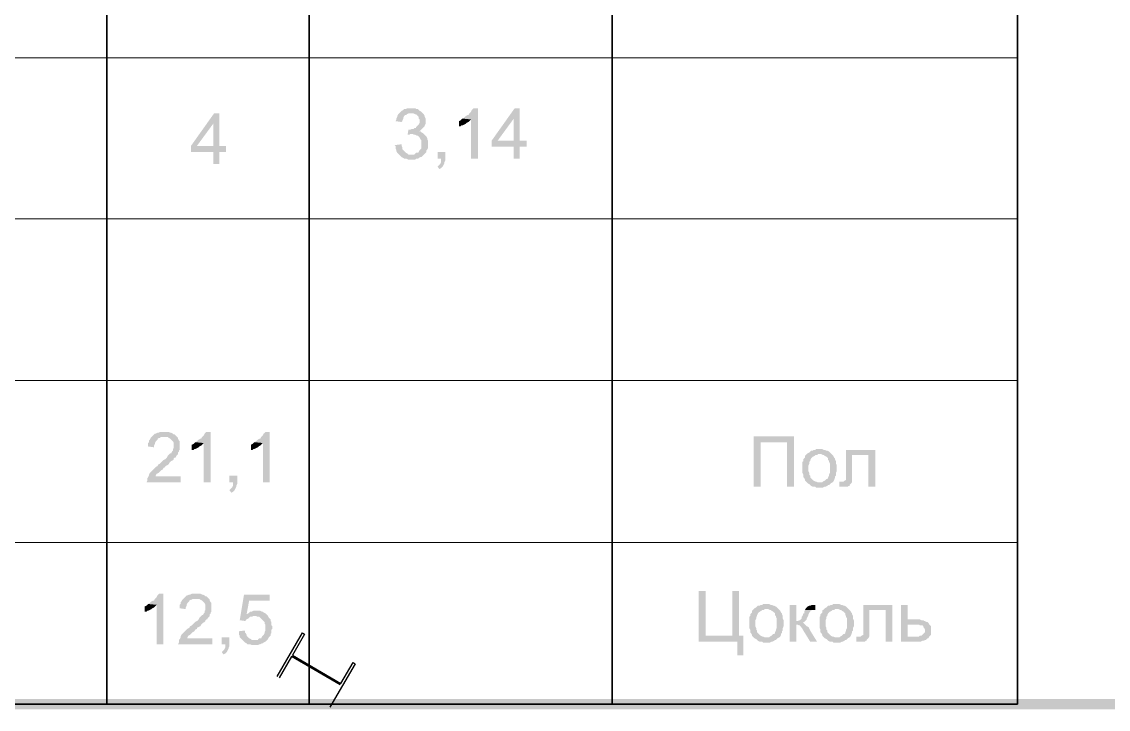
# Model space of a CAD drawing. Header units: millimetres. Extents: x -383313 to -161684, y -117025 to 99224.
# Drawn here: x -358384 to -353014, y -36104 to -32704 of the extents above; entities that cross this region are included whole.
import ezdxf

# ---------------------------------------------------------------- set-up
doc = ezdxf.new("R2010")
doc.units = ezdxf.units.MM
doc.header["$MEASUREMENT"] = 0
for name, color, linetype in [('001__КОНСТРУКТИВ__Колонны', 14, 'Continuous'), ('PDF_Geometry', 7, 'Continuous'), ('PDF_Solid Fills', 7, 'Continuous')]:
    doc.layers.add(name, color=color, linetype=linetype)

# ---------------------------------------------------------------- blocks, each defined once
blk = doc.blocks.new('A$Cf5759c35')
at = {"layer": 'PDF_Solid Fills'}
for points in [[(2002.2, -14867.5), (1981, -14867.5), (1976.8, -14871.7), (1968.3, -14871.7), (1964.1, -14875.9), (1955.6, -14880.2), (1951.4, -14884.4), (1951.4, -14884.4), (1947.2, -14888.6), (2002.2, -14892.9), (2006.4, -14892.9), (2014.9, -14892.9), (2023.4, -14897.1), (2027.6, -14897.1), (2031.8, -14901.3), (2036.1, -14905.6), (2040.3, -14909.8), (2040.3, -14918.3), (2044.5, -14922.5), (2044.5, -14931), (2044.5, -14935.2), (2044.5, -14939.4), (2040.3, -14947.9), (2036.1, -14952.1), (2031.8, -14956.4), (2027.6, -14960.6), (2027.6, -14964.8), (2019.1, -14964.8), (2014.9, -14969.1), (2006.4, -14969.1), (1998, -14973.3), (1993.7, -14973.3), (2053, -14973.3), (2057.2, -14969.1), (2061.5, -14964.8), (2065.7, -14960.6), (2069.9, -14956.4), (2069.9, -14952.1), (2074.2, -14943.7), (2074.2, -14939.4), (2074.2, -14931), (2074.2, -14926.7), (2074.2, -14918.3), (2069.9, -14909.8), (2069.9, -14905.6), (2065.7, -14897.1), (2065.7, -14897.1), (2061.5, -14892.9), (2057.2, -14888.6), (2053, -14884.4), (2044.5, -14880.2), (2040.3, -14875.9), (2036.1, -14871.7), (2027.6, -14871.7), (2023.4, -14867.5), (2014.9, -14867.5), (2010.7, -14867.5)], [(2332.4, -14867.5), (2311.2, -14867.5), (2307, -14871.7), (2302.8, -14875.9), (2298.5, -14884.4), (2294.3, -14888.6), (2290.1, -14892.9), (2285.8, -14901.3), (2281.6, -14901.3), (2273.1, -14905.6), (2268.9, -14909.8), (2264.7, -14914), (2256.2, -14918.3), (2298.5, -14922.5), (2298.5, -15117.2), (2332.4, -15117.2)], [(2539.8, -14867.5), (2514.4, -14867.5), (2400.1, -15028.3), (2400.1, -15058), (2510.2, -15058), (2510.2, -15117.2), (2539.8, -15117.2), (2539.8, -15058), (2573.7, -15058), (2573.7, -15028.3), (2539.8, -15028.3), (2429.8, -15028.3), (2510.2, -14918.3)], [(2539.8, -14867.5), (2510.2, -14918.3), (2510.2, -15028.3), (2429.8, -15028.3), (2539.8, -15028.3)], [(1054.1, -14892.9), (1028.7, -14892.9), (914.4, -15053.7), (914.4, -15083.4), (1024.5, -15083.4), (1024.5, -15142.6), (1054.1, -15142.6), (1054.1, -15083.4), (1088, -15083.4), (1088, -15053.7), (1054.1, -15053.7), (944, -15053.7), (1024.5, -14943.7)], [(1054.1, -14892.9), (1024.5, -14943.7), (1024.5, -15053.7), (944, -15053.7), (1054.1, -15053.7)], [(1947.2, -14888.6), (1942.9, -14892.9), (1938.7, -14897.1), (1934.5, -14905.6), (1934.5, -14909.8), (1930.2, -14918.3), (1930.2, -14922.5), (1926, -14931), (1955.6, -14935.2), (1959.9, -14931), (1959.9, -14926.7), (1964.1, -14918.3), (1964.1, -14914), (1968.3, -14905.6), (1972.6, -14901.3), (1976.8, -14901.3), (1981, -14897.1), (1989.5, -14892.9), (1993.7, -14892.9), (2002.2, -14892.9)], [(2256.2, -14918.3), (2252, -14922.5), (2247.7, -14926.7), (2239.3, -14931), (2239.3, -14960.6), (2239.3, -14956.4), (2247.7, -14956.4), (2252, -14952.1), (2256.2, -14952.1), (2264.7, -14947.9), (2273.1, -14943.7), (2273.1, -14943.7), (2277.4, -14939.4), (2285.8, -14935.2), (2290.1, -14931), (2294.3, -14926.7), (2298.5, -14922.5)], [(1989.5, -14973.3), (1985.3, -14998.7), (1985.3, -14998.7), (1993.7, -14998.7), (1998, -14994.5), (2006.4, -14994.5), (2065.7, -14994.5), (2061.5, -14990.2), (2053, -14986), (2048.8, -14981.8), (2040.3, -14981.8), (2048.8, -14977.5), (2053, -14973.3), (1993.7, -14973.3)], [(2065.7, -14994.5), (2006.4, -14994.5), (2010.7, -14994.5), (2019.1, -14998.7), (2023.4, -14998.7), (2031.8, -15002.9), (2036.1, -15002.9), (2040.3, -15007.2), (2044.5, -15011.4), (2048.8, -15019.9), (2053, -15024.1), (2053, -15028.3), (2053, -15036.8), (2053, -15045.3), (2053, -15045.3), (2053, -15049.5), (2053, -15058), (2053, -15066.4), (2048.8, -15070.7), (2044.5, -15074.9), (2040.3, -15083.4), (2036.1, -15087.6), (2027.6, -15087.6), (2023.4, -15091.8), (2019.1, -15096.1), (2010.7, -15096.1), (2002.2, -15096.1), (1942.9, -15096.1), (1947.2, -15100.3), (1951.4, -15104.5), (1955.6, -15108.8), (1964.1, -15113), (1968.3, -15117.2), (1976.8, -15117.2), (1981, -15117.2), (1989.5, -15121.5), (1993.7, -15121.5), (2002.2, -15121.5), (2006.4, -15121.5), (2014.9, -15121.5), (2023.4, -15121.5), (2027.6, -15117.2), (2036.1, -15117.2), (2040.3, -15113), (2048.8, -15108.8), (2053, -15108.8), (2057.2, -15104.5), (2061.5, -15100.3), (2065.7, -15096.1), (2069.9, -15091.8), (2074.2, -15087.6), (2078.4, -15083.4), (2078.4, -15074.9), (2082.6, -15070.7), (2086.9, -15062.2), (2086.9, -15058), (2086.9, -15049.5), (2086.9, -15045.3), (2086.9, -15041), (2086.9, -15032.6), (2086.9, -15028.3), (2082.6, -15019.9), (2082.6, -15015.6), (2078.4, -15007.2), (2074.2, -15002.9), (2074.2, -15002.9), (2069.9, -14998.7)], [(1955.6, -15045.3), (1921.8, -15049.5), (1926, -15053.7), (1926, -15066.4), (1930.2, -15074.9), (1930.2, -15079.1), (1934.5, -15087.6), (1938.7, -15091.8), (1942.9, -15096.1), (2002.2, -15096.1), (1998, -15096.1), (1989.5, -15096.1), (1985.3, -15091.8), (1976.8, -15087.6), (1972.6, -15083.4), (1972.6, -15083.4), (1968.3, -15079.1), (1964.1, -15074.9), (1959.9, -15070.7), (1959.9, -15062.2), (1955.6, -15053.7)], [(2171.5, -15083.4), (2133.4, -15083.4), (2133.4, -15117.2), (2150.4, -15117.2), (2150.4, -15121.5), (2150.4, -15129.9), (2150.4, -15134.2), (2146.1, -15142.6), (2141.9, -15146.9), (2137.7, -15151.1), (2133.4, -15155.3), (2141.9, -15168), (2141.9, -15168), (2150.4, -15163.8), (2154.6, -15159.6), (2158.8, -15155.3), (2163.1, -15146.9), (2163.1, -15146.9), (2167.3, -15138.4), (2167.3, -15134.2), (2171.5, -15125.7), (2171.5, -15117.2)], [(783.2, -16467.7), (762, -16467.7), (753.5, -16471.9), (749.3, -16471.9), (740.8, -16476.1), (736.6, -16476.1), (732.4, -16480.4), (728.1, -16484.6), (723.9, -16488.8), (719.7, -16493.1), (715.4, -16497.3), (711.2, -16505.8), (707, -16510), (707, -16518.5), (702.7, -16522.7), (702.7, -16531.2), (702.7, -16539.6), (732.4, -16543.9), (732.4, -16535.4), (736.6, -16526.9), (736.6, -16522.7), (740.8, -16514.2), (745.1, -16510), (749.3, -16505.8), (749.3, -16501.5), (757.8, -16497.3), (762, -16497.3), (766.2, -16493.1), (774.7, -16493.1), (783.2, -16493.1), (846.7, -16493.1), (838.2, -16484.6), (838.2, -16484.6), (834, -16480.4), (829.7, -16480.4), (825.5, -16476.1), (817, -16471.9), (812.8, -16471.9), (804.3, -16467.7), (800.1, -16467.7), (791.6, -16467.7)], [(1011.8, -16467.7), (990.6, -16467.7), (986.4, -16471.9), (982.1, -16476.1), (977.9, -16484.6), (973.7, -16488.8), (969.4, -16493.1), (965.2, -16501.5), (961, -16501.5), (952.5, -16505.8), (948.3, -16510), (944, -16514.2), (935.6, -16518.5), (977.9, -16522.7), (977.9, -16717.4), (1011.8, -16717.4)], [(1303.9, -16467.7), (1282.7, -16467.7), (1278.5, -16471.9), (1274.2, -16476.1), (1270, -16484.6), (1265.8, -16488.8), (1261.5, -16493.1), (1257.3, -16501.5), (1253.1, -16501.5), (1244.6, -16505.8), (1240.4, -16510), (1236.1, -16514.2), (1227.7, -16518.5), (1270, -16522.7), (1270, -16717.4), (1303.9, -16717.4)], [(846.7, -16493.1), (783.2, -16493.1), (800.1, -16493.1), (804.3, -16497.3), (812.8, -16501.5), (817, -16505.8), (817, -16505.8), (821.3, -16510), (825.5, -16514.2), (829.7, -16522.7), (829.7, -16526.9), (829.7, -16535.4), (829.7, -16539.6), (829.7, -16548.1), (825.5, -16552.3), (825.5, -16560.8), (821.3, -16565), (817, -16573.5), (812.8, -16573.5), (808.6, -16577.7), (804.3, -16582), (800.1, -16586.2), (795.9, -16594.7), (791.6, -16598.9), (787.4, -16603.1), (778.9, -16607.4), (774.7, -16611.6), (766.2, -16620.1), (762, -16624.3), (753.5, -16628.5), (749.3, -16637), (740.8, -16641.2), (736.6, -16645.5), (732.4, -16649.7), (728.1, -16653.9), (723.9, -16658.2), (719.7, -16662.4), (715.4, -16666.6), (711.2, -16670.9), (707, -16679.3), (707, -16683.6), (702.7, -16692), (698.5, -16696.3), (698.5, -16696.3), (698.5, -16704.7), (698.5, -16709), (694.3, -16717.4), (863.6, -16717.4), (863.6, -16687.8), (740.8, -16687.8), (740.8, -16687.8), (740.8, -16683.6), (745.1, -16675.1), (753.5, -16670.9), (753.5, -16670.9), (757.8, -16666.6), (762, -16662.4), (766.2, -16658.2), (774.7, -16653.9), (778.9, -16645.5), (787.4, -16641.2), (787.4, -16637), (795.9, -16632.8), (804.3, -16628.5), (808.6, -16620.1), (812.8, -16615.8), (817, -16611.6), (825.5, -16607.4), (829.7, -16603.1), (829.7, -16598.9), (834, -16594.7), (838.2, -16594.7), (842.4, -16586.2), (846.7, -16582), (850.9, -16577.7), (850.9, -16569.3), (855.1, -16565), (855.1, -16560.8), (859.4, -16556.6), (859.4, -16548.1), (859.4, -16543.9), (859.4, -16535.4), (859.4, -16535.4), (859.4, -16526.9), (859.4, -16522.7), (859.4, -16514.2), (855.1, -16510), (850.9, -16501.5), (850.9, -16497.3)], [(935.6, -16518.5), (931.3, -16522.7), (927.1, -16526.9), (918.6, -16531.2), (918.6, -16560.8), (918.6, -16556.6), (927.1, -16556.6), (931.3, -16552.3), (935.6, -16552.3), (944, -16548.1), (952.5, -16543.9), (952.5, -16543.9), (956.7, -16539.6), (965.2, -16535.4), (969.4, -16531.2), (973.7, -16526.9), (977.9, -16522.7)], [(1227.7, -16518.5), (1223.4, -16522.7), (1219.2, -16526.9), (1210.7, -16531.2), (1210.7, -16560.8), (1210.7, -16556.6), (1219.2, -16556.6), (1223.4, -16552.3), (1227.7, -16552.3), (1236.1, -16548.1), (1244.6, -16543.9), (1244.6, -16543.9), (1248.8, -16539.6), (1257.3, -16535.4), (1261.5, -16531.2), (1265.8, -16526.9), (1270, -16522.7)], [(3894.5, -16488.8), (3695.5, -16488.8), (3695.5, -16738.6), (3729.4, -16738.6), (3729.4, -16518.5), (3860.6, -16518.5)], [(3958, -16577.7), (3953.8, -16582), (3949.5, -16586.2), (3949.5, -16594.7), (3945.3, -16598.9), (3941.1, -16603.1), (3941.1, -16611.6), (3936.8, -16615.8), (3936.8, -16624.3), (3936.8, -16632.8), (3936.8, -16641.2), (3936.8, -16649.7), (3936.8, -16649.7), (3936.8, -16658.2), (3936.8, -16666.6), (3936.8, -16670.9), (3941.1, -16679.3), (3941.1, -16687.8), (3941.1, -16692), (3945.3, -16696.3), (3949.5, -16704.7), (3949.5, -16709), (3953.8, -16713.2), (3958, -16717.4), (4021.5, -16717.4), (4017.3, -16717.4), (4013, -16717.4), (4004.6, -16713.2), (4000.3, -16713.2), (3991.9, -16709), (3987.6, -16704.7), (3983.4, -16700.5), (3983.4, -16700.5), (3979.2, -16696.3), (3974.9, -16692), (3974.9, -16683.6), (3970.7, -16679.3), (3970.7, -16670.9), (3966.5, -16662.4), (3966.5, -16658.2), (3966.5, -16649.7), (3966.5, -16645.5), (3966.5, -16637), (3966.5, -16632.8), (3970.7, -16624.3), (3970.7, -16615.8), (3974.9, -16611.6), (3974.9, -16607.4), (3979.2, -16598.9), (3983.4, -16594.7), (3983.4, -16594.7), (3987.6, -16590.4), (3996.1, -16586.2), (4000.3, -16582), (4008.8, -16582), (4013, -16577.7), (4021.5, -16577.7)], [(4021.5, -16552.3), (4021.5, -16552.3), (4004.6, -16552.3), (4000.3, -16556.6), (3991.9, -16556.6), (3987.6, -16560.8), (3979.2, -16560.8), (3974.9, -16565), (3970.7, -16569.3), (3962.2, -16573.5), (3962.2, -16573.5), (3958, -16577.7), (4021.5, -16577.7), (4021.5, -16577.7), (4030, -16577.7), (4038.4, -16582), (4042.7, -16582), (4046.9, -16586.2), (4055.4, -16590.4), (4059.6, -16594.7), (4063.8, -16598.9), (4063.8, -16607.4), (4068.1, -16611.6), (4068.1, -16615.8), (4072.3, -16624.3), (4072.3, -16632.8), (4072.3, -16637), (4072.3, -16645.5), (4072.3, -16649.7), (4072.3, -16658.2), (4072.3, -16666.6), (4072.3, -16670.9), (4068.1, -16679.3), (4068.1, -16683.6), (4063.8, -16692), (4063.8, -16696.3), (4059.6, -16700.5), (4055.4, -16700.5), (4051.1, -16704.7), (4046.9, -16709), (4038.4, -16713.2), (4034.2, -16717.4), (4025.7, -16717.4), (4021.5, -16717.4), (3958, -16717.4), (3962.2, -16721.7), (3970.7, -16725.9), (3974.9, -16730.1), (3979.2, -16734.4), (3987.6, -16738.6), (3991.9, -16738.6), (4000.3, -16738.6), (4004.6, -16742.8), (4013, -16742.8), (4021.5, -16742.8), (4025.7, -16742.8), (4030, -16742.8), (4038.4, -16742.8), (4046.9, -16738.6), (4051.1, -16738.6), (4059.6, -16734.4), (4063.8, -16730.1), (4068.1, -16730.1), (4072.3, -16725.9), (4076.5, -16721.7), (4085, -16717.4), (4089.2, -16713.2), (4093.5, -16704.7), (4093.5, -16700.5), (4093.5, -16700.5), (4097.7, -16696.3), (4097.7, -16687.8), (4101.9, -16683.6), (4101.9, -16675.1), (4101.9, -16670.9), (4106.2, -16662.4), (4106.2, -16653.9), (4106.2, -16645.5), (4106.2, -16641.2), (4106.2, -16632.8), (4101.9, -16624.3), (4101.9, -16615.8), (4101.9, -16611.6), (4097.7, -16603.1), (4097.7, -16598.9), (4093.5, -16594.7), (4089.2, -16586.2), (4085, -16582), (4080.8, -16577.7), (4076.5, -16573.5), (4072.3, -16569.3), (4068.1, -16565), (4059.6, -16560.8), (4055.4, -16560.8), (4046.9, -16556.6), (4042.7, -16556.6), (4034.2, -16552.3), (4030, -16552.3)], [(4296.7, -16556.6), (4152.7, -16556.6), (4152.7, -16704.7), (4152.7, -16704.7), (4144.3, -16709), (4144.3, -16709), (4140, -16713.2), (4131.6, -16713.2), (4118.9, -16713.2), (4118.9, -16738.6), (4123.1, -16738.6), (4131.6, -16738.6), (4135.8, -16738.6), (4144.3, -16738.6), (4144.3, -16738.6), (4152.7, -16738.6), (4161.2, -16738.6), (4165.4, -16734.4), (4169.7, -16734.4), (4169.7, -16730.1), (4173.9, -16725.9), (4178.1, -16721.7), (4182.4, -16713.2), (4182.4, -16709), (4182.4, -16704.7), (4182.4, -16700.5), (4182.4, -16692), (4182.4, -16683.6), (4182.4, -16675.1), (4182.4, -16582), (4262.8, -16582)], [(1143, -16683.6), (1104.9, -16683.6), (1104.9, -16717.4), (1121.8, -16717.4), (1121.8, -16721.7), (1121.8, -16730.1), (1121.8, -16734.4), (1117.6, -16742.8), (1113.4, -16747.1), (1109.1, -16751.3), (1104.9, -16755.5), (1113.4, -16768.2), (1113.4, -16768.2), (1121.8, -16764), (1126.1, -16759.8), (1130.3, -16755.5), (1134.5, -16747.1), (1134.5, -16747.1), (1138.8, -16738.6), (1138.8, -16734.4), (1143, -16725.9), (1143, -16717.4)], [(778.9, -17267.8), (757.8, -17267.8), (753.5, -17272), (749.3, -17276.2), (745.1, -17284.7), (740.8, -17288.9), (736.6, -17293.2), (732.4, -17301.6), (728.1, -17301.6), (719.7, -17305.9), (715.4, -17310.1), (711.2, -17314.3), (702.7, -17318.6), (745.1, -17322.8), (745.1, -17517.5), (778.9, -17517.5)], [(939.8, -17267.8), (918.6, -17267.8), (910.2, -17272), (905.9, -17272), (897.5, -17276.2), (893.2, -17276.2), (889, -17280.5), (884.8, -17284.7), (880.5, -17288.9), (876.3, -17293.2), (872.1, -17297.4), (867.8, -17305.9), (863.6, -17310.1), (863.6, -17318.6), (859.4, -17322.8), (859.4, -17331.3), (859.4, -17339.7), (889, -17344), (889, -17335.5), (893.2, -17327), (893.2, -17322.8), (897.5, -17314.3), (901.7, -17310.1), (905.9, -17305.9), (905.9, -17301.6), (914.4, -17297.4), (918.6, -17297.4), (922.9, -17293.2), (931.3, -17293.2), (939.8, -17293.2), (1003.3, -17293.2), (994.8, -17284.7), (994.8, -17284.7), (990.6, -17280.5), (986.4, -17280.5), (982.1, -17276.2), (973.7, -17272), (969.4, -17272), (961, -17267.8), (956.7, -17267.8), (948.3, -17267.8)], [(1303.9, -17272), (1176.9, -17272), (1155.7, -17399), (1185.3, -17403.2), (1185.3, -17399), (1189.6, -17394.8), (1198, -17390.5), (1202.3, -17386.3), (1202.3, -17386.3), (1206.5, -17382.1), (1215, -17382.1), (1223.4, -17377.8), (1227.7, -17377.8), (1291.2, -17373.6), (1291.2, -17373.6), (1286.9, -17369.4), (1189.6, -17369.4), (1202.3, -17301.6), (1303.9, -17301.6)], [(3458.5, -17255.1), (3424.6, -17255.1), (3424.6, -17504.8), (3615.1, -17504.8), (3615.1, -17572.6), (3644.7, -17572.6), (3644.7, -17475.2), (3623.6, -17475.2), (3458.5, -17475.2)], [(3623.6, -17255.1), (3589.7, -17255.1), (3589.7, -17475.2), (3458.5, -17475.2), (3623.6, -17475.2)], [(702.7, -17318.6), (698.5, -17322.8), (694.3, -17327), (685.8, -17331.3), (685.8, -17360.9), (685.8, -17356.7), (694.3, -17356.7), (698.5, -17352.4), (702.7, -17352.4), (711.2, -17348.2), (719.7, -17344), (719.7, -17344), (723.9, -17339.7), (732.4, -17335.5), (736.6, -17331.3), (740.8, -17327), (745.1, -17322.8)], [(1003.3, -17293.2), (939.8, -17293.2), (956.7, -17293.2), (961, -17297.4), (969.4, -17301.6), (973.7, -17305.9), (973.7, -17305.9), (977.9, -17310.1), (982.1, -17314.3), (986.4, -17322.8), (986.4, -17327), (986.4, -17335.5), (986.4, -17339.7), (986.4, -17348.2), (982.1, -17352.4), (982.1, -17360.9), (977.9, -17365.1), (973.7, -17373.6), (969.4, -17373.6), (965.2, -17377.8), (961, -17382.1), (956.7, -17386.3), (952.5, -17394.8), (948.3, -17399), (944, -17403.2), (935.6, -17407.5), (931.3, -17411.7), (922.9, -17420.2), (918.6, -17424.4), (910.2, -17428.6), (905.9, -17437.1), (897.5, -17441.3), (893.2, -17445.6), (889, -17449.8), (884.8, -17454), (880.5, -17458.3), (876.3, -17462.5), (872.1, -17466.7), (867.8, -17471), (863.6, -17479.4), (863.6, -17483.7), (859.4, -17492.1), (855.1, -17496.4), (855.1, -17496.4), (855.1, -17504.8), (855.1, -17509.1), (850.9, -17517.5), (1020.2, -17517.5), (1020.2, -17487.9), (897.5, -17487.9), (897.5, -17487.9), (897.5, -17483.7), (901.7, -17475.2), (910.2, -17471), (910.2, -17471), (914.4, -17466.7), (918.6, -17462.5), (922.9, -17458.3), (931.3, -17454), (935.6, -17445.6), (944, -17441.3), (944, -17437.1), (952.5, -17432.9), (961, -17428.6), (965.2, -17420.2), (969.4, -17415.9), (973.7, -17411.7), (982.1, -17407.5), (986.4, -17403.2), (986.4, -17399), (990.6, -17394.8), (994.8, -17394.8), (999.1, -17386.3), (1003.3, -17382.1), (1007.5, -17377.8), (1007.5, -17369.4), (1011.8, -17365.1), (1011.8, -17360.9), (1016, -17356.7), (1016, -17348.2), (1016, -17344), (1016, -17335.5), (1016, -17335.5), (1016, -17327), (1016, -17322.8), (1016, -17314.3), (1011.8, -17310.1), (1007.5, -17301.6), (1007.5, -17297.4)], [(3695.5, -17344), (3691.3, -17348.2), (3687.1, -17352.4), (3687.1, -17360.9), (3682.8, -17365.1), (3678.6, -17369.4), (3678.6, -17377.8), (3674.4, -17382.1), (3674.4, -17390.5), (3674.4, -17399), (3674.4, -17407.5), (3674.4, -17415.9), (3674.4, -17415.9), (3674.4, -17424.4), (3674.4, -17432.9), (3674.4, -17437.1), (3678.6, -17445.6), (3678.6, -17454), (3678.6, -17458.3), (3682.8, -17462.5), (3687.1, -17471), (3687.1, -17475.2), (3691.3, -17479.4), (3695.5, -17483.7), (3759, -17483.7), (3754.8, -17483.7), (3750.6, -17483.7), (3742.1, -17479.4), (3737.9, -17479.4), (3729.4, -17475.2), (3725.2, -17471), (3720.9, -17466.7), (3720.9, -17466.7), (3716.7, -17462.5), (3712.5, -17458.3), (3712.5, -17449.8), (3708.2, -17445.6), (3708.2, -17437.1), (3704, -17428.6), (3704, -17424.4), (3704, -17415.9), (3704, -17411.7), (3704, -17403.2), (3704, -17399), (3708.2, -17390.5), (3708.2, -17382.1), (3712.5, -17377.8), (3712.5, -17373.6), (3716.7, -17365.1), (3720.9, -17360.9), (3720.9, -17360.9), (3725.2, -17356.7), (3733.6, -17352.4), (3737.9, -17348.2), (3746.3, -17348.2), (3750.6, -17344), (3759, -17344)], [(3759, -17318.6), (3759, -17318.6), (3742.1, -17318.6), (3737.9, -17322.8), (3729.4, -17322.8), (3725.2, -17327), (3716.7, -17327), (3712.5, -17331.3), (3708.2, -17335.5), (3699.8, -17339.7), (3699.8, -17339.7), (3695.5, -17344), (3759, -17344), (3759, -17344), (3767.5, -17344), (3776, -17348.2), (3780.2, -17348.2), (3784.4, -17352.4), (3792.9, -17356.7), (3797.1, -17360.9), (3801.4, -17365.1), (3801.4, -17373.6), (3805.6, -17377.8), (3805.6, -17382.1), (3809.8, -17390.5), (3809.8, -17399), (3809.8, -17403.2), (3809.8, -17411.7), (3809.8, -17415.9), (3809.8, -17424.4), (3809.8, -17432.9), (3809.8, -17437.1), (3805.6, -17445.6), (3805.6, -17449.8), (3801.4, -17458.3), (3801.4, -17462.5), (3797.1, -17466.7), (3792.9, -17466.7), (3788.7, -17471), (3784.4, -17475.2), (3776, -17479.4), (3771.7, -17483.7), (3763.3, -17483.7), (3759, -17483.7), (3695.5, -17483.7), (3699.8, -17487.9), (3708.2, -17492.1), (3712.5, -17496.4), (3716.7, -17500.6), (3725.2, -17504.8), (3729.4, -17504.8), (3737.9, -17504.8), (3742.1, -17509.1), (3750.6, -17509.1), (3759, -17509.1), (3763.3, -17509.1), (3767.5, -17509.1), (3776, -17509.1), (3784.4, -17504.8), (3788.7, -17504.8), (3797.1, -17500.6), (3801.4, -17496.4), (3805.6, -17496.4), (3809.8, -17492.1), (3814.1, -17487.9), (3822.5, -17483.7), (3826.8, -17479.4), (3831, -17471), (3831, -17466.7), (3831, -17466.7), (3835.2, -17462.5), (3835.2, -17454), (3839.5, -17449.8), (3839.5, -17441.3), (3839.5, -17437.1), (3843.7, -17428.6), (3843.7, -17420.2), (3843.7, -17411.7), (3843.7, -17407.5), (3843.7, -17399), (3839.5, -17390.5), (3839.5, -17382.1), (3839.5, -17377.8), (3835.2, -17369.4), (3835.2, -17365.1), (3831, -17360.9), (3826.8, -17352.4), (3822.5, -17348.2), (3818.3, -17344), (3814.1, -17339.7), (3809.8, -17335.5), (3805.6, -17331.3), (3797.1, -17327), (3792.9, -17327), (3784.4, -17322.8), (3780.2, -17322.8), (3771.7, -17318.6), (3767.5, -17318.6)], [(3907.2, -17322.8), (3873.3, -17322.8), (3873.3, -17504.8), (3907.2, -17504.8), (3907.2, -17420.2), (3949.5, -17420.2), (3945.3, -17415.9), (3941.1, -17411.7), (3936.8, -17411.7), (3936.8, -17411.7), (3945.3, -17407.5), (3949.5, -17403.2), (3907.2, -17403.2)], [(4000.3, -17322.8), (3983.4, -17322.8), (3974.9, -17327), (3970.7, -17327), (3962.2, -17331.3), (3958, -17335.5), (3958, -17335.5), (3953.8, -17339.7), (3949.5, -17348.2), (3991.9, -17348.2), (4000.3, -17348.2)], [(4042.7, -17344), (4038.4, -17348.2), (4034.2, -17352.4), (4034.2, -17360.9), (4030, -17365.1), (4025.7, -17369.4), (4025.7, -17377.8), (4021.5, -17382.1), (4021.5, -17390.5), (4021.5, -17399), (4021.5, -17407.5), (4021.5, -17415.9), (4021.5, -17415.9), (4021.5, -17424.4), (4021.5, -17432.9), (4021.5, -17437.1), (4025.7, -17445.6), (4025.7, -17454), (4025.7, -17458.3), (4030, -17462.5), (4034.2, -17471), (4034.2, -17475.2), (4038.4, -17479.4), (4042.7, -17483.7), (4106.2, -17483.7), (4101.9, -17483.7), (4097.7, -17483.7), (4089.2, -17479.4), (4085, -17479.4), (4076.5, -17475.2), (4072.3, -17471), (4068.1, -17466.7), (4068.1, -17466.7), (4063.8, -17462.5), (4059.6, -17458.3), (4059.6, -17449.8), (4055.4, -17445.6), (4055.4, -17437.1), (4051.1, -17428.6), (4051.1, -17424.4), (4051.1, -17415.9), (4051.1, -17411.7), (4051.1, -17403.2), (4051.1, -17399), (4055.4, -17390.5), (4055.4, -17382.1), (4059.6, -17377.8), (4059.6, -17373.6), (4063.8, -17365.1), (4068.1, -17360.9), (4068.1, -17360.9), (4072.3, -17356.7), (4080.8, -17352.4), (4085, -17348.2), (4093.5, -17348.2), (4097.7, -17344), (4106.2, -17344)], [(4106.2, -17318.6), (4106.2, -17318.6), (4089.2, -17318.6), (4085, -17322.8), (4076.5, -17322.8), (4072.3, -17327), (4063.8, -17327), (4059.6, -17331.3), (4055.4, -17335.5), (4046.9, -17339.7), (4046.9, -17339.7), (4042.7, -17344), (4106.2, -17344), (4106.2, -17344), (4114.6, -17344), (4123.1, -17348.2), (4127.3, -17348.2), (4131.6, -17352.4), (4140, -17356.7), (4144.3, -17360.9), (4148.5, -17365.1), (4148.5, -17373.6), (4152.7, -17377.8), (4152.7, -17382.1), (4157, -17390.5), (4157, -17399), (4157, -17403.2), (4157, -17411.7), (4157, -17415.9), (4157, -17424.4), (4157, -17432.9), (4157, -17437.1), (4152.7, -17445.6), (4152.7, -17449.8), (4148.5, -17458.3), (4148.5, -17462.5), (4144.3, -17466.7), (4140, -17466.7), (4135.8, -17471), (4131.6, -17475.2), (4123.1, -17479.4), (4118.9, -17483.7), (4110.4, -17483.7), (4106.2, -17483.7), (4042.7, -17483.7), (4046.9, -17487.9), (4055.4, -17492.1), (4059.6, -17496.4), (4063.8, -17500.6), (4072.3, -17504.8), (4076.5, -17504.8), (4085, -17504.8), (4089.2, -17509.1), (4097.7, -17509.1), (4106.2, -17509.1), (4110.4, -17509.1), (4114.6, -17509.1), (4123.1, -17509.1), (4131.6, -17504.8), (4135.8, -17504.8), (4144.3, -17500.6), (4148.5, -17496.4), (4152.7, -17496.4), (4157, -17492.1), (4161.2, -17487.9), (4169.7, -17483.7), (4173.9, -17479.4), (4178.1, -17471), (4178.1, -17466.7), (4178.1, -17466.7), (4182.4, -17462.5), (4182.4, -17454), (4186.6, -17449.8), (4186.6, -17441.3), (4186.6, -17437.1), (4190.8, -17428.6), (4190.8, -17420.2), (4190.8, -17411.7), (4190.8, -17407.5), (4190.8, -17399), (4186.6, -17390.5), (4186.6, -17382.1), (4186.6, -17377.8), (4182.4, -17369.4), (4182.4, -17365.1), (4178.1, -17360.9), (4173.9, -17352.4), (4169.7, -17348.2), (4165.4, -17344), (4161.2, -17339.7), (4157, -17335.5), (4152.7, -17331.3), (4144.3, -17327), (4140, -17327), (4131.6, -17322.8), (4127.3, -17322.8), (4118.9, -17318.6), (4114.6, -17318.6)], [(4381.3, -17322.8), (4237.4, -17322.8), (4237.4, -17471), (4237.4, -17471), (4228.9, -17475.2), (4228.9, -17475.2), (4224.7, -17479.4), (4216.2, -17479.4), (4203.5, -17479.4), (4203.5, -17504.8), (4207.8, -17504.8), (4216.2, -17504.8), (4220.5, -17504.8), (4228.9, -17504.8), (4228.9, -17504.8), (4237.4, -17504.8), (4245.9, -17504.8), (4250.1, -17500.6), (4254.3, -17500.6), (4254.3, -17496.4), (4258.6, -17492.1), (4262.8, -17487.9), (4267, -17479.4), (4267, -17475.2), (4267, -17471), (4267, -17466.7), (4267, -17458.3), (4267, -17449.8), (4267, -17441.3), (4267, -17348.2), (4347.5, -17348.2)], [(4457.5, -17322.8), (4423.7, -17322.8), (4423.7, -17504.8), (4521, -17504.8), (4529.5, -17500.6), (4538, -17500.6), (4542.2, -17496.4), (4546.4, -17496.4), (4550.7, -17492.1), (4554.9, -17487.9), (4559.1, -17487.9), (4563.4, -17479.4), (4457.5, -17479.4), (4457.5, -17420.2), (4491.4, -17420.2), (4563.4, -17420.2), (4559.1, -17411.7), (4554.9, -17407.5), (4550.7, -17407.5), (4542.2, -17403.2), (4538, -17403.2), (4533.7, -17399), (4525.3, -17399), (4516.8, -17394.8), (4512.6, -17394.8), (4504.1, -17394.8), (4495.6, -17394.8), (4457.5, -17394.8)], [(1236.1, -17352.4), (1236.1, -17352.4), (1223.4, -17352.4), (1215, -17356.7), (1206.5, -17356.7), (1202.3, -17360.9), (1198, -17365.1), (1189.6, -17369.4), (1286.9, -17369.4), (1282.7, -17365.1), (1274.2, -17360.9), (1270, -17356.7), (1265.8, -17356.7), (1257.3, -17352.4), (1253.1, -17352.4), (1244.6, -17352.4)], [(1291.2, -17373.6), (1227.7, -17377.8), (1236.1, -17377.8), (1244.6, -17382.1), (1253.1, -17382.1), (1257.3, -17386.3), (1261.5, -17390.5), (1265.8, -17394.8), (1270, -17399), (1274.2, -17403.2), (1278.5, -17407.5), (1278.5, -17415.9), (1282.7, -17420.2), (1282.7, -17428.6), (1282.7, -17437.1), (1282.7, -17437.1), (1282.7, -17441.3), (1282.7, -17449.8), (1278.5, -17458.3), (1278.5, -17462.5), (1274.2, -17471), (1270, -17475.2), (1265.8, -17479.4), (1265.8, -17479.4), (1261.5, -17487.9), (1253.1, -17487.9), (1248.8, -17492.1), (1244.6, -17496.4), (1236.1, -17496.4), (1227.7, -17496.4), (1291.2, -17496.4), (1295.4, -17492.1), (1295.4, -17492.1), (1299.6, -17483.7), (1303.9, -17479.4), (1308.1, -17475.2), (1308.1, -17466.7), (1312.3, -17462.5), (1312.3, -17454), (1312.3, -17445.6), (1316.6, -17441.3), (1316.6, -17432.9), (1316.6, -17428.6), (1312.3, -17424.4), (1312.3, -17415.9), (1312.3, -17407.5), (1308.1, -17403.2), (1308.1, -17394.8), (1303.9, -17390.5), (1299.6, -17386.3), (1295.4, -17377.8)], [(3949.5, -17348.2), (3945.3, -17356.7), (3945.3, -17365.1), (3941.1, -17365.1), (3936.8, -17377.8), (3932.6, -17382.1), (3932.6, -17390.5), (3928.4, -17394.8), (3928.4, -17394.8), (3924.1, -17399), (3919.9, -17399), (3915.7, -17403.2), (3907.2, -17403.2), (3949.5, -17403.2), (3953.8, -17399), (3958, -17394.8), (3958, -17390.5), (3962.2, -17382.1), (3966.5, -17373.6), (3966.5, -17369.4), (3970.7, -17360.9), (3974.9, -17356.7), (3974.9, -17352.4), (3979.2, -17352.4), (3983.4, -17348.2), (3991.9, -17348.2)], [(1181.1, -17449.8), (1147.2, -17454), (1151.5, -17454), (1151.5, -17471), (1155.7, -17475.2), (1155.7, -17483.7), (1159.9, -17487.9), (1164.2, -17492.1), (1168.4, -17496.4), (1172.6, -17500.6), (1176.9, -17504.8), (1181.1, -17509.1), (1189.6, -17513.3), (1193.8, -17517.5), (1202.3, -17517.5), (1206.5, -17517.5), (1215, -17521.8), (1223.4, -17521.8), (1227.7, -17521.8), (1231.9, -17521.8), (1236.1, -17521.8), (1244.6, -17521.8), (1253.1, -17517.5), (1257.3, -17517.5), (1265.8, -17513.3), (1270, -17513.3), (1274.2, -17509.1), (1282.7, -17504.8), (1286.9, -17500.6), (1291.2, -17496.4), (1227.7, -17496.4), (1227.7, -17496.4), (1223.4, -17496.4), (1215, -17496.4), (1210.7, -17492.1), (1202.3, -17487.9), (1198, -17483.7), (1193.8, -17479.4), (1189.6, -17475.2), (1189.6, -17471), (1185.3, -17462.5), (1181.1, -17458.3)], [(3949.5, -17420.2), (3907.2, -17420.2), (3911.4, -17420.2), (3919.9, -17424.4), (3924.1, -17424.4), (3924.1, -17428.6), (3928.4, -17428.6), (3932.6, -17437.1), (3936.8, -17441.3), (3941.1, -17449.8), (3974.9, -17504.8), (4008.8, -17504.8), (3974.9, -17449.8), (3974.9, -17449.8), (3970.7, -17441.3), (3966.5, -17432.9), (3958, -17428.6), (3953.8, -17424.4)], [(4563.4, -17420.2), (4491.4, -17420.2), (4512.6, -17420.2), (4516.8, -17424.4), (4525.3, -17424.4), (4529.5, -17424.4), (4533.7, -17428.6), (4533.7, -17432.9), (4538, -17437.1), (4542.2, -17445.6), (4542.2, -17449.8), (4542.2, -17449.8), (4542.2, -17458.3), (4538, -17462.5), (4533.7, -17466.7), (4529.5, -17471), (4529.5, -17471), (4525.3, -17475.2), (4516.8, -17475.2), (4512.6, -17479.4), (4504.1, -17479.4), (4495.6, -17479.4), (4487.2, -17479.4), (4457.5, -17479.4), (4563.4, -17479.4), (4567.6, -17475.2), (4571.8, -17471), (4571.8, -17462.5), (4571.8, -17458.3), (4571.8, -17449.8), (4571.8, -17449.8), (4571.8, -17441.3), (4571.8, -17437.1), (4571.8, -17428.6), (4567.6, -17424.4)], [(1104.9, -17483.7), (1066.8, -17483.7), (1066.8, -17517.5), (1083.7, -17517.5), (1083.7, -17521.8), (1083.7, -17530.2), (1083.7, -17534.5), (1079.5, -17542.9), (1075.3, -17547.2), (1071, -17551.4), (1066.8, -17555.6), (1075.3, -17568.3), (1075.3, -17568.3), (1083.7, -17564.1), (1088, -17559.9), (1092.2, -17555.6), (1096.4, -17547.2), (1096.4, -17547.2), (1100.7, -17538.7), (1100.7, -17534.5), (1104.9, -17526), (1104.9, -17517.5)]]:
    blk.add_hatch(color=8, dxfattribs=at).paths.add_polyline_path(points)
at = {"layer": 'PDF_Geometry', "color": 8, "lineweight": 35}
blk.add_lwpolyline([(4999.4, -17813.9), (4999.4, -7514.2), (-13500.1, -7514.2), (-13500.1, -17813.9)], close=True, dxfattribs=at)
for points in [[(499.5, -7514.2), (499.5, -17813.9)], [(1498.6, -7514.2), (1498.6, -17813.9)], [(2997, -7514.2), (2997, -17813.9)]]:
    blk.add_lwpolyline(points, dxfattribs=at)
at = {"layer": 'PDF_Geometry', "color": 8, "lineweight": 13}
for points in [[(-13500.1, -14617.7), (4999.4, -14617.7)], [(-13500.1, -15413.6), (4999.4, -15413.6)], [(-13500.1, -16213.7), (4999.4, -16213.7)], [(-13500.1, -17013.8), (4999.4, -17013.8)]]:
    blk.add_lwpolyline(points, dxfattribs=at)
at = {"layer": 'PDF_Solid Fills', "color": 8, "lineweight": 13}
for points in [[(3894.5, -16488.8), (3860.6, -16518.5), (3894.5, -16738.6), (3860.6, -16738.6)], [(4296.7, -16556.6), (4262.8, -16582), (4296.7, -16738.6), (4262.8, -16738.6)], [(4381.3, -17322.8), (4347.5, -17348.2), (4381.3, -17504.8), (4347.5, -17504.8)], [(43421.1, -17839.3), (43370.3, -17788.5), (-13525.5, -17839.3)], [(43370.3, -17788.5), (-13525.5, -17839.3), (-13474.7, -17788.5)]]:
    blk.add_solid(points, dxfattribs=at)

msp = doc.modelspace()

# ---------------------------------------------------------------- linework, layer by layer
at = {"layer": '001__КОНСТРУКТИВ__Колонны', "linetype": 'Continuous', "lineweight": 30}
for p, q in [((-357121.29643, -35942.05271), (-356996.00058, -35726.87383)), ((-356985.54409, -35732.96251), (-357046.17923, -35837.09526)), ((-356996.00058, -35726.87383), (-356985.54409, -35732.96251)), ((-357050.2048, -35844.00864), (-357110.83994, -35948.14139)), ((-356810.42365, -35983.63007), (-357050.2048, -35844.00864)), ((-357046.17923, -35837.09526), (-356806.39808, -35976.71669)), ((-356735.30645, -35878.67262), (-356860.6023, -36093.8515)), ((-356806.39808, -35976.71669), (-356745.76294, -35872.58394)), ((-356745.76294, -35872.58394), (-356735.30645, -35878.67262))]:
    msp.add_line(p, q, dxfattribs=at)

# ---------------------------------------------------------------- block references
at = {"ltscale": 100}
msp.add_blockref('A$Cf5759c35', (-358461.97282, -18264.93104), dxfattribs=at)

doc.saveas('drawing.dxf')
